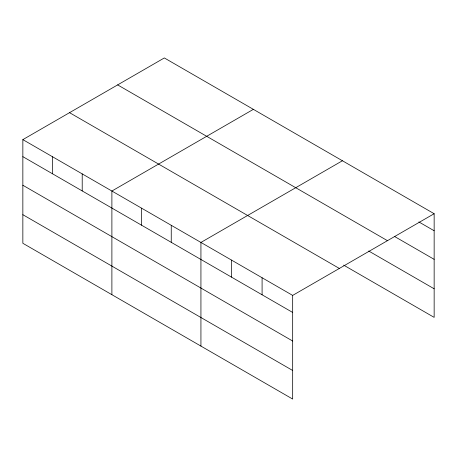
<?xml version="1.0" encoding="UTF-8"?>
<svg xmlns="http://www.w3.org/2000/svg" width="457" height="457" viewBox="0 0 457 457"><rect width="100%" height="100%" fill="white"/><g stroke="black" fill="none" stroke-linecap="round" stroke-linejoin="round"><path stroke-width="0.69" d="M343.635 265.117L434.15 317.375L434.15 213.716L164.331 57.942L22.85 139.625L22.85 243.284L292.669 399.058L292.669 295.399L22.85 139.625M253.372 109.349L111.891 191.032L111.891 294.691M342.413 160.755L200.931 242.439L200.931 346.098M292.669 295.399L434.15 213.716M418.858 221.931L434.15 230.756M394.397 236.389L434.15 259.342M117.643 84.893L387.462 240.673M368.708 251.013L434.15 288.79M69.538 112.668L339.357 268.448M22.85 156.66L292.669 312.439M22.85 185.245L292.669 341.025M22.85 214.699L292.669 370.473M262.09 277.747L262.09 294.782M231.51 260.09L231.51 277.131M171.249 225.301L171.249 242.336M141.573 208.163L141.573 225.204M82.209 173.894L82.209 190.929M52.532 156.757L52.532 173.797"/></g></svg>
